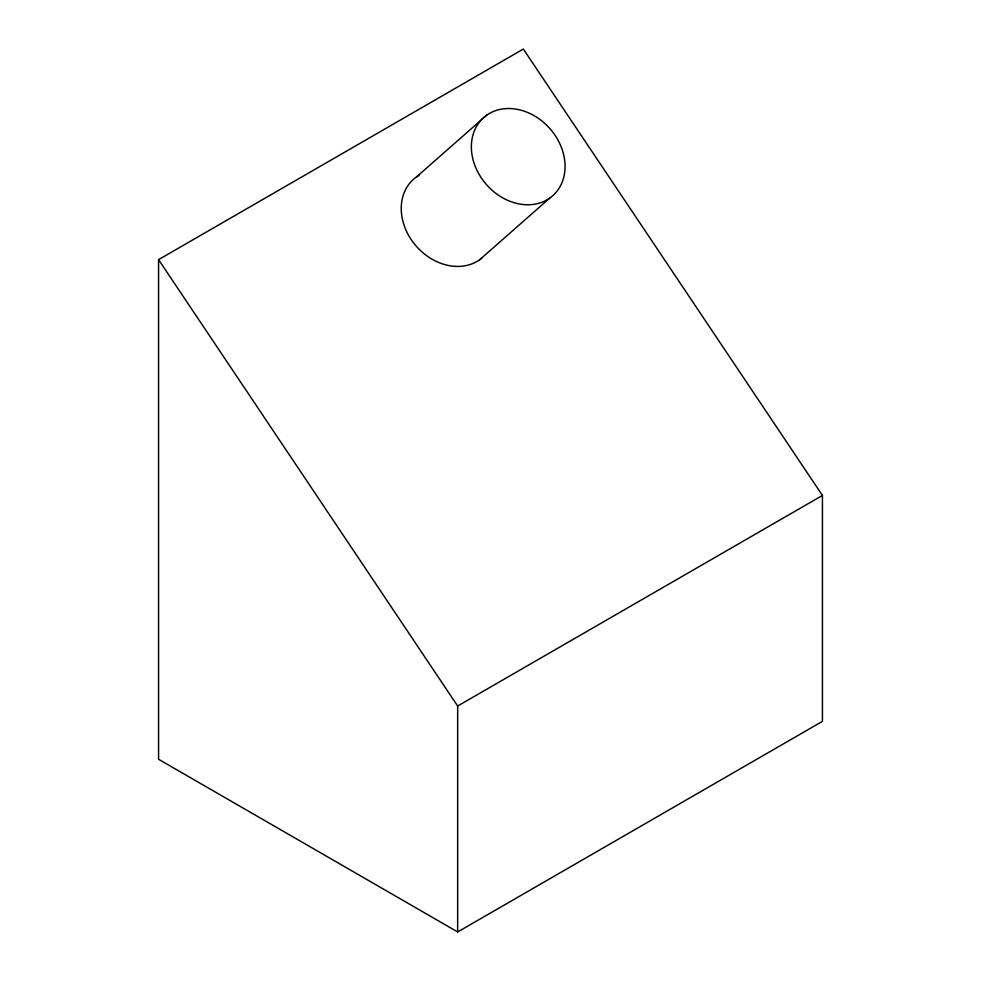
<?xml version="1.0" encoding="UTF-8"?>
<svg xmlns="http://www.w3.org/2000/svg" width="981" height="981" viewBox="0 0 981 981"><rect width="100%" height="100%" fill="white"/><g stroke="black" fill="none" stroke-linecap="round" stroke-linejoin="round"><path stroke-width="1.47" d="M416.631 176.813L486.748 115.133M479.574 259.83L549.691 198.137A52.152 42.306 48.7 0 0 532.548 114.814A52.152 42.306 48.7 0 0 472.413 156.948A52.152 42.306 48.7 0 0 549.691 198.137M158.566 259.646L523.339 49.05L822.434 495.43L822.434 721.354L457.661 931.95L158.566 759.269L158.566 259.646L457.661 706.026L457.661 931.95M457.661 706.026L822.434 495.43M481.757 258.15A52.152 42.306 48.7 0 1 413.381 242.65A52.152 42.306 48.7 0 1 418.948 175.317"/></g></svg>
